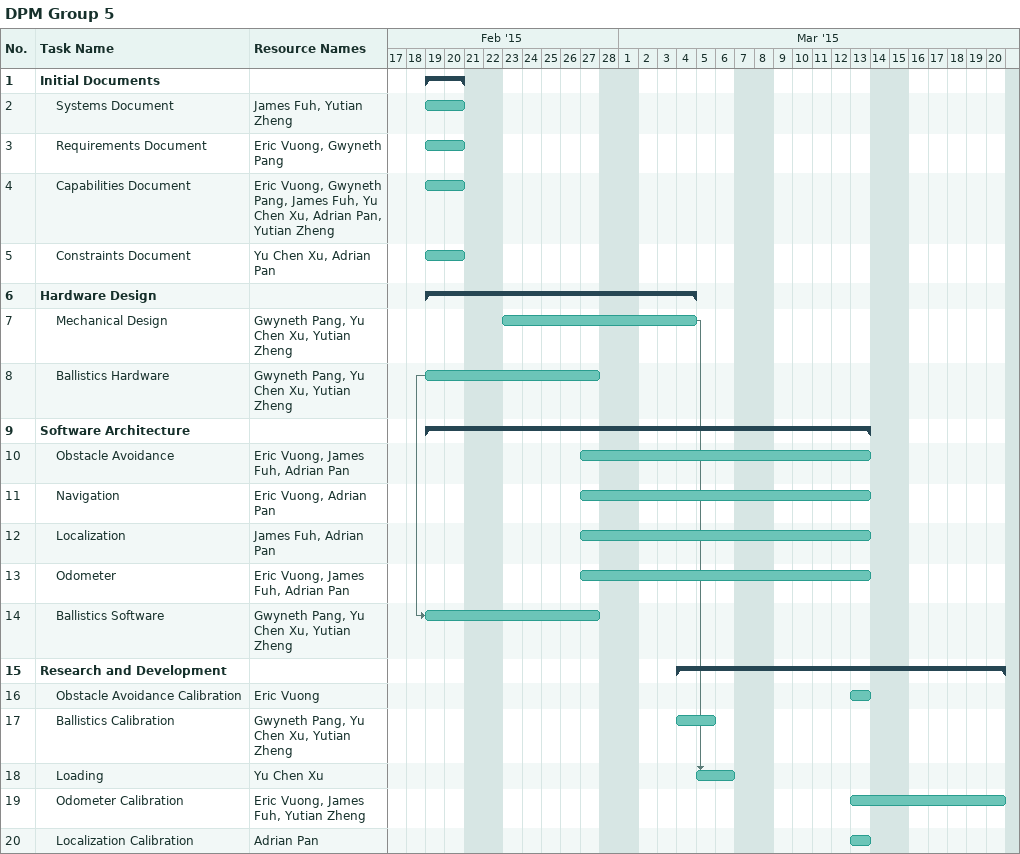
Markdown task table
DPM Group 5

| ID | Level | Task | Start | Finish | Predecessors | Resources |
|---|---|---|---|---|---|---|
| 1 | 1 | **Initial Documents** | 2015-02-19 | 2015-02-20 |  |  |
| 2 | 2 | Systems Document | 2015-02-19 | 2015-02-20 |  | James Fuh, Yutian Zheng |
| 3 | 2 | Requirements Document | 2015-02-19 | 2015-02-20 |  | Eric Vuong, Gwyneth Pang |
| 4 | 2 | Capabilities Document | 2015-02-19 | 2015-02-20 |  | Eric Vuong, Gwyneth Pang, James Fuh, Yu Chen Xu, Adrian Pan, Yutian Zheng |
| 5 | 2 | Constraints Document | 2015-02-19 | 2015-02-20 |  | Yu Chen Xu, Adrian Pan |
| 6 | 1 | **Hardware Design** | 2015-02-19 | 2015-03-04 |  |  |
| 7 | 2 | Mechanical Design | 2015-02-23 | 2015-03-04 |  | Gwyneth Pang, Yu Chen Xu, Yutian Zheng |
| 8 | 2 | Ballistics Hardware | 2015-02-19 | 2015-02-27 |  | Gwyneth Pang, Yu Chen Xu, Yutian Zheng |
| 9 | 1 | **Software Architecture** | 2015-02-19 | 2015-03-13 |  |  |
| 10 | 2 | Obstacle Avoidance | 2015-02-27 | 2015-03-13 |  | Eric Vuong, James Fuh, Adrian Pan |
| 11 | 2 | Navigation | 2015-02-27 | 2015-03-13 |  | Eric Vuong, Adrian Pan |
| 12 | 2 | Localization | 2015-02-27 | 2015-03-13 |  | James Fuh, Adrian Pan |
| 13 | 2 | Odometer | 2015-02-27 | 2015-03-13 |  | Eric Vuong, James Fuh, Adrian Pan |
| 14 | 2 | Ballistics Software | 2015-02-19 | 2015-02-27 | 8SS | Gwyneth Pang, Yu Chen Xu, Yutian Zheng |
| 15 | 1 | **Research and Development** | 2015-03-04 | 2015-03-20 |  |  |
| 16 | 2 | Obstacle Avoidance Calibration | 2015-03-13 | 2015-03-13 |  | Eric Vuong |
| 17 | 2 | Ballistics Calibration | 2015-03-04 | 2015-03-05 |  | Gwyneth Pang, Yu Chen Xu, Yutian Zheng |
| 18 | 2 | Loading | 2015-03-05 | 2015-03-06 | 7 | Yu Chen Xu |
| 19 | 2 | Odometer Calibration | 2015-03-13 | 2015-03-20 |  | Eric Vuong, James Fuh, Yutian Zheng |
| 20 | 2 | Localization Calibration | 2015-03-13 | 2015-03-13 |  | Adrian Pan |
